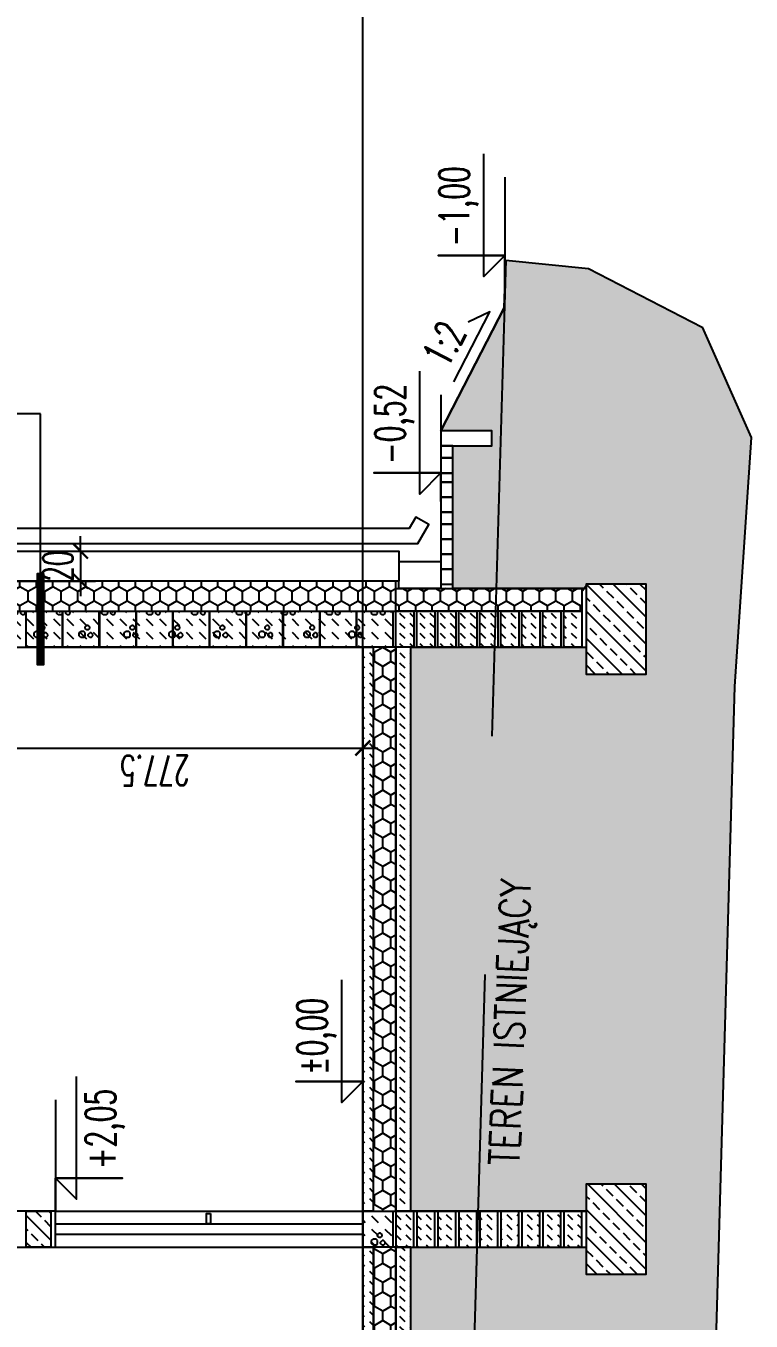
# Model space of a CAD drawing. Header units: millimetres. Extents: x -24587 to 37983, y -70862 to 338.
# Drawn here: x 14370 to 14854, y -60381 to -59517 of the extents above; entities that cross this region are included whole.
import ezdxf
from ezdxf.enums import TextEntityAlignment as Align

# ---------------------------------------------------------------- set-up
doc = ezdxf.new("R2010")
doc.units = ezdxf.units.MM
doc.header["$LTSCALE"] = 50
doc.linetypes.add('DASHED2', pattern=[9.525, 6.35, -3.175])
doc.layers.get('Defpoints').update_dxf_attribs({"color": 251})
doc.layers.add('__NIEDRUK__', color=54, linetype='Continuous', plot=False)
for name, color, linetype in [('A-DRZWI_OKNA', 13, 'Continuous'), ('K-HATCH', 8, 'Continuous'), ('K-HATCH243', 243, 'Continuous'), ('K-LINIA', 254, 'Continuous'), ('K-SCIANY', 2, 'Continuous'), ('K-SRUBY', 3, 'Continuous'), ('K-TEXT 2.4mm', 71, 'Continuous'), ('K-TEXT 2mm', 254, 'Continuous'), ('K-WYMIARY', 1, 'Continuous')]:
    doc.layers.add(name, color=color, linetype=linetype)
doc.styles.add('text 2mm', font='romans.shx', dxfattribs={"width": 0.65})
doc.styles.add('WYM1', font='romanszb.shx', dxfattribs={"width": 0.6})
doc.dimstyles.new('CM100', dxfattribs={"dimscale": 5, "dimtxt": 2, "dimasz": 1, "dimexe": 1, "dimexo": 2, "dimgap": 0.5, "dimtad": 1, "dimrnd": 0.5, "dimdsep": 46, "dimtxsty": 'WYM1', "dimblk": 'OBLIQUE', "dimcen": 0, "dimdle": 1, "dimclrd": 253, "dimclre": 251, "dimclrt": 30, "dimadec": 0, "dimazin": 0, "dimtfac": 1, "dimtix": 1, "dimtmove": 0, "dimatfit": 0, "dimfxl": 1, "dimtfillclr": 256, "dimtolj": 1, "dimarcsym": 0})
pattern_1 = [(90, (-4e-14, 1), (-30, 30), [1, -29]), (90, (-3, 1), (-30, 30), [1, -29]), (90, (-2, 6), (-30, 30), [1, -29]), (90, (-5, 6), (-30, 30), [1, -29]), (90, (-15, 16), (-30, 30), [1, -29]), (90, (-18, 16), (-30, 30), [1, -29]), (90, (-17, 21), (-30, 30), [1, -29]), (90, (-20, 21), (-30, 30), [1, -29]), (90, (-5, 1), (-30, 30), [2, -28]), (90, (-9, 1), (-30, 30), [2, -28]), (90, (-20, 16), (-30, 30), [2, -28]), (90, (-24, 16), (-30, 30), [2, -28]), (180, (-1, -4e-14), (-30, -30), [1, -29]), (180, (-1, 3), (-30, -30), [1, -29]), (180, (-3, 5), (-30, -30), [1, -29]), (180, (-3, 8), (-30, -30), [1, -29]), (180, (-16, 15), (-30, -30), [1, -29]), (180, (-16, 18), (-30, -30), [1, -29]), (180, (-18, 20), (-30, -30), [1, -29]), (180, (-18, 23), (-30, -30), [1, -29]), (180, (-6, -3e-13), (-30, -30), [2, -28]), (180, (-6, 4), (-30, -30), [2, -28]), (180, (-21, 15), (-30, -30), [2, -28]), (180, (-21, 19), (-30, -30), [2, -28]), (135, (-2, -8e-14), (-45, 15), [1.414214, -41.012193]), (135, (-8e-14, 2), (-45, 15), [1.414214, -41.012193]), (135, (-4, 5), (-45, 15), [1.414214, -41.012193]), (135, (-2, 7), (-45, 15), [1.414214, -41.012193]), (135, (-17, 15), (-45, 15), [1.414214, -41.012193]), (135, (-15, 17), (-45, 15), [1.414214, -41.012193]), (135, (-19, 20), (-45, 15), [1.414214, -41.012193]), (135, (-17, 22), (-45, 15), [1.414214, -41.012193]), (135, (-8, -3e-13), (-45, 15), [1.414214, -41.012193]), (135, (-5, 3), (-45, 15), [1.414214, -41.012193]), (135, (-23, 15), (-45, 15), [1.414214, -41.012193]), (135, (-20, 18), (-45, 15), [1.414214, -41.012193]), (45, (-1, -4e-14), (-3e-12, 60), [1.414214, -19.79899]), (45, (-3, 2), (-3e-12, 60), [1.414214, -19.79899]), (45, (-3, 5), (-3e-12, 60), [1.414214, -19.79899]), (45, (-5, 7), (-3e-12, 60), [1.414214, -19.79899]), (45, (-16, 15), (-3e-12, 60), [1.414214, -19.79899]), (45, (-18, 17), (-3e-12, 60), [1.414214, -19.79899]), (45, (-18, 20), (-3e-12, 60), [1.414214, -19.79899]), (45, (-20, 22), (-3e-12, 60), [1.414214, -19.79899]), (45, (-6, -3e-13), (-3e-12, 60), [1.414214, -19.79899]), (45, (-9, 3), (-3e-12, 60), [1.414214, -19.79899]), (45, (-21, 15), (-3e-12, 60), [1.414214, -19.79899]), (45, (-24, 18), (-3e-12, 60), [1.414214, -19.79899]), (135, (-5, 10), (-8.83883476, -4e-13), [6.25, -6.25])]
pattern_2 = [(90, (1476.231, 2), (-5.4992613, 9.525), [6.35, -12.7]), (210, (1476.231, 2), (-5.49926133, -9.525), [6.35, -12.7]), (150, (1476.231, 2), (-10.9985226, 2e-08), [-12.7, 6.35])]

# ---------------------------------------------------------------- blocks, each defined once
blk = doc.blocks.new('A$C00a14aaa')
blk.add_lwpolyline([(23.98, 4), (23.98, -15.77), (5, -24.83), (5, -384.74), (17.67, -392.05), (22.67, -383.39), (15, -378.96), (15, -31.13), (33.98, -22.07), (33.98, 5.76)])
blk = doc.blocks.new('_ArchTick')
at = {"color": 0, "linetype": 'ByBlock', "const_width": 0.15}
blk.add_lwpolyline([(-0.5, -0.5), (0.5, 0.5)], dxfattribs=at)
blk = doc.blocks.new('*D166')
at = {"layer": 'Defpoints', "color": 0, "transparency": 16777216}
for p in [(14317.68, -59938.35), (14595.18, -59935.35), (14595.18, -59998.67)]:
    blk.add_point(p, dxfattribs=at)
at = {"layer": 'K-WYMIARY', "color": 251, "lineweight": -2, "transparency": 16777216}
for p, q in [((14317.68, -59958.35), (14317.68, -60008.67)), ((14595.18, -59955.35), (14595.18, -60008.67))]:
    blk.add_line(p, q, dxfattribs=at)
at = {"layer": 'K-WYMIARY', "color": 253, "lineweight": -2, "transparency": 16777216}
blk.add_line((14307.68, -59998.67), (14605.18, -59998.67), dxfattribs=at)
at = {"layer": 'K-WYMIARY', "color": 253, "lineweight": -2, "transparency": 16777216, "xscale": 10, "yscale": 10, "zscale": 10, "rotation": 180}
blk.add_blockref('_ArchTick', (14317.68, -59998.67), dxfattribs=at)
at = {"layer": 'K-WYMIARY', "color": 253, "lineweight": -2, "transparency": 16777216, "xscale": 10, "yscale": 10, "zscale": 10}
blk.add_blockref('_ArchTick', (14595.18, -59998.67), dxfattribs=at)
at = {"layer": 'K-WYMIARY', "color": 30, "transparency": 16777216, "insert": (14456.43, -60013.67), "char_height": 20, "attachment_point": 5, "rotation": 180, "style": 'WYM1'}
blk.add_mtext('\\A1;277.5', dxfattribs=at)
blk = doc.blocks.new('*D171')
at = {"layer": 'Defpoints', "color": 0, "transparency": 16777216}
for p in [(14336.68, -59867.35), (14336.68, -59887.35), (14406.82, -59887.35)]:
    blk.add_point(p, dxfattribs=at)
at = {"layer": 'K-WYMIARY', "color": 253, "lineweight": -2, "transparency": 16777216}
for p, q in [((14406.82, -59867.35), (14406.82, -59857.35)), ((14406.82, -59867.35), (14406.82, -59887.35)), ((14406.82, -59887.35), (14406.82, -59897.35))]:
    blk.add_line(p, q, dxfattribs=at)
at = {"layer": 'K-WYMIARY', "color": 251, "lineweight": -2, "transparency": 16777216}
for p, q in [((14356.68, -59867.35), (14416.82, -59867.35)), ((14356.68, -59887.35), (14416.82, -59887.35))]:
    blk.add_line(p, q, dxfattribs=at)
at = {"layer": 'K-WYMIARY', "color": 253, "lineweight": -2, "transparency": 16777216, "xscale": 10, "yscale": 10, "zscale": 10}
for p, rotation in [((14406.82, -59867.35), 270.0000000000001), ((14406.82, -59887.35), 90.0000000000001)]:
    blk.add_blockref('_ArchTick', p, dxfattribs=dict(at, rotation=rotation))
at = {"layer": 'K-WYMIARY', "color": 30, "transparency": 16777216, "insert": (14391.82, -59877.35), "char_height": 20, "attachment_point": 5, "rotation": 90, "style": 'WYM1'}
blk.add_mtext('\\A1;20', dxfattribs=at)

msp = doc.modelspace()

# ---------------------------------------------------------------- hatches: boundary and pattern name
at = {"layer": 'K-HATCH'}
h = msp.add_hatch(dxfattribs=at)
h.set_pattern_fill('HONEY', color=256, scale=2)
h.set_pattern_definition(pattern_2)
h.paths.add_polyline_path([(14226.813, -59887.349), (14226.813, -59907.349), (14617.183, -59907.349), (14617.183, -59892.349), (14617.183, -59887.349)])
h = msp.add_hatch(dxfattribs=at)
h.set_pattern_fill('ANSI33', color=256, scale=2, angle=360, style=0)
h.set_pattern_definition([(135, (1476.231, 4), (-8.980256, -8.980256), []), (135, (1476.231, 12.98), (-8.980256, -8.980256), [6.35, -3.175])])
h.paths.add_polyline_path([(14784.183, -59949.349), (14784.183, -59889.349), (14744.183, -59889.349), (14744.183, -59949.349)])
h = msp.add_hatch(dxfattribs=at)
h.set_pattern_fill('HONEY', color=256, scale=2)
h.set_pattern_definition(pattern_2)
h.paths.add_polyline_path([(14619.183, -59892.349), (14617.183, -59892.349), (14617.183, -59907.349), (14741.183, -59907.349), (14741.183, -59892.349)])
h = msp.add_hatch(dxfattribs=at)
h.set_pattern_fill('GAZOBET', color=256, angle=90, style=0, pattern_type=2)
h.set_pattern_definition(pattern_1)
h.paths.add_polyline_path([(14321.683, -59907.349), (14321.683, -59931.349), (14345.683, -59931.349), (14345.683, -59907.349)])
h.paths.add_polyline_path([(14346.183, -59907.349), (14346.183, -59931.349), (14370.183, -59931.349), (14370.183, -59907.349)])
h.paths.add_polyline_path([(14394.683, -59907.349), (14370.683, -59907.349), (14370.683, -59931.349), (14394.683, -59931.349)])
h.paths.add_polyline_path([(14419.183, -59907.349), (14395.183, -59907.349), (14395.183, -59931.349), (14419.183, -59931.349)])
h.paths.add_polyline_path([(14443.683, -59907.349), (14419.683, -59907.349), (14419.683, -59931.349), (14443.683, -59931.349)])
h.paths.add_polyline_path([(14444.183, -59931.349), (14468.183, -59931.349), (14468.183, -59907.349), (14444.183, -59907.349)])
h.paths.add_polyline_path([(14492.683, -59907.349), (14468.683, -59907.349), (14468.683, -59931.349), (14492.683, -59931.349)])
h.paths.add_polyline_path([(14493.183, -59907.349), (14493.183, -59931.349), (14517.183, -59931.349), (14517.183, -59907.349)])
h.paths.add_polyline_path([(14541.683, -59907.349), (14517.683, -59907.349), (14517.683, -59931.349), (14541.683, -59931.349)])
h.paths.add_polyline_path([(14566.183, -59907.349), (14542.183, -59907.349), (14542.183, -59931.349), (14566.183, -59931.349)])
h.paths.add_polyline_path([(14566.683, -59907.349), (14566.683, -59931.349), (14590.683, -59931.349), (14590.683, -59907.349)])
h.paths.add_polyline_path([(14615.183, -59931.349), (14615.183, -59907.349), (14591.183, -59907.349), (14591.183, -59931.349)])
h = msp.add_hatch(dxfattribs=at)
h.set_pattern_fill('DASH', color=256, scale=1.5, angle=45)
h.set_pattern_definition([(135, (1476.231, 4), (-6.7351921, -3e-15), [4.7625, -4.7625])])
h.paths.add_polyline_path([(14617.183, -59907.349), (14617.183, -59931.349), (14629.183, -59931.349), (14629.183, -59907.349)])
h.paths.add_polyline_path([(14631.183, -59907.349), (14631.183, -59931.349), (14643.183, -59931.349), (14643.183, -59907.349)])
h.paths.add_polyline_path([(14645.183, -59907.349), (14645.183, -59931.349), (14657.183, -59931.349), (14657.183, -59907.349)])
h.paths.add_polyline_path([(14659.183, -59907.349), (14659.183, -59931.349), (14671.183, -59931.349), (14671.183, -59907.349)])
h.paths.add_polyline_path([(14673.183, -59907.349), (14673.183, -59931.349), (14685.183, -59931.349), (14685.183, -59907.349)])
h.paths.add_polyline_path([(14687.183, -59907.349), (14687.183, -59931.349), (14699.183, -59931.349), (14699.183, -59907.349)])
h.paths.add_polyline_path([(14701.183, -59907.349), (14701.183, -59931.349), (14713.183, -59931.349), (14713.183, -59907.349)])
h.paths.add_polyline_path([(14715.183, -59907.349), (14715.183, -59931.349), (14727.183, -59931.349), (14727.183, -59907.349)])
h.paths.add_polyline_path([(14729.183, -59907.349), (14729.183, -59931.349), (14741.183, -59931.349), (14741.183, -59907.349)])
h = msp.add_hatch(dxfattribs=at)
h.set_pattern_fill('DASH', color=256, scale=1.5, angle=45)
h.set_pattern_definition([(135, (1476.231, 475.9976), (-6.7351921, -3e-15), [4.7625, -4.7625])])
h.paths.add_polyline_path([(14595.183, -59931.349), (14595.183, -60303.351), (14602.183, -60303.351), (14602.183, -59931.349)])
h = msp.add_hatch(dxfattribs=at)
h.set_pattern_fill('HONEY', color=256, scale=2)
h.set_pattern_definition([(90, (1476.231, 475.9976), (-5.4992613, 9.525), [6.35, -12.7]), (210, (1476.231, 475.9976), (-5.49926133, -9.525), [6.35, -12.7]), (150, (1476.231, 475.9976), (-10.9985226, 2e-08), [-12.7, 6.35])])
h.paths.add_polyline_path([(14617.183, -59931.349), (14602.183, -59931.349), (14602.183, -60307.351), (14617.183, -60307.351)])
h = msp.add_hatch(dxfattribs=at)
h.set_pattern_fill('DASH', color=256, scale=1.5, angle=45)
h.set_pattern_definition([(135, (1476.231, 476), (-6.7351921, -3e-15), [4.7625, -4.7625])])
h.paths.add_polyline_path([(14627.183, -59935.349), (14617.183, -59935.349), (14617.183, -60303.349), (14627.183, -60303.349)])
h = msp.add_hatch(dxfattribs=at)
h.set_pattern_fill('ANSI33', color=256, scale=2, angle=360, style=0)
h.set_pattern_definition([(135, (160.317, 472), (-8.980256, -8.980256), []), (135, (160.317, 480.98), (-8.980256, -8.980256), [6.35, -3.175])])
h.paths.add_polyline_path([(14784.183, -60349.349), (14784.183, -60289.349), (14744.183, -60289.349), (14744.183, -60349.349)])
h = msp.add_hatch(dxfattribs=at)
h.set_pattern_fill('ANSI33', color=256, scale=2, angle=360, style=0)
h.set_pattern_definition([(135, (1476.231, -3e-11), (-8.980256, -8.980256), []), (135, (1476.231, 8.98), (-8.980256, -8.980256), [6.35, -3.175])])
h.paths.add_polyline_path([(14387.183, -60307.349), (14370.683, -60307.349), (14370.683, -60331.349), (14387.183, -60331.349)])
h = msp.add_hatch(dxfattribs=at)
h.set_pattern_fill('GAZOBET', color=256, angle=90, style=0, pattern_type=2)
h.set_pattern_definition(pattern_1)
h.paths.add_polyline_path([(14595.183, -60307.351), (14595.183, -60331.349), (14602.183, -60331.349), (14615.183, -60331.349), (14615.183, -60307.349)])
h = msp.add_hatch(dxfattribs=at)
h.set_pattern_fill('DASH', color=256, scale=1.5, angle=45)
h.set_pattern_definition([(135, (160.317, 472), (-6.7351921, -1e-14), [4.7625, -4.7625])])
h.paths.add_polyline_path([(14657.183, -60307.349), (14645.183, -60307.349), (14645.183, -60331.349), (14657.183, -60331.349)])
h.paths.add_polyline_path([(14643.183, -60307.349), (14631.183, -60307.349), (14631.183, -60331.349), (14643.183, -60331.349)])
h.paths.add_polyline_path([(14629.183, -60307.349), (14617.183, -60307.349), (14617.183, -60331.349), (14629.183, -60331.349)])
h.paths.add_polyline_path([(14741.183, -60307.349), (14729.183, -60307.349), (14729.183, -60331.349), (14741.183, -60331.349)])
h.paths.add_polyline_path([(14727.183, -60307.349), (14715.183, -60307.349), (14715.183, -60331.349), (14727.183, -60331.349)])
h.paths.add_polyline_path([(14713.183, -60307.349), (14701.183, -60307.349), (14701.183, -60331.349), (14713.183, -60331.349)])
h.paths.add_polyline_path([(14699.183, -60307.349), (14687.183, -60307.349), (14687.183, -60331.349), (14699.183, -60331.349)])
h.paths.add_polyline_path([(14685.183, -60307.349), (14673.183, -60307.349), (14673.183, -60331.349), (14685.183, -60331.349)])
h.paths.add_polyline_path([(14671.183, -60307.349), (14659.183, -60307.349), (14659.183, -60331.349), (14671.183, -60331.349)])
h = msp.add_hatch(dxfattribs=at)
h.set_pattern_fill('DASH', color=256, scale=1.5, angle=45)
h.set_pattern_definition([(135, (1476.231, 313), (-6.7351921, -3e-15), [4.7625, -4.7625])])
h.paths.add_polyline_path([(14595.202, -60331.351), (14595.183, -60733.349), (14602.183, -60733.349), (14602.202, -60331.351)])
h = msp.add_hatch(dxfattribs=at)
h.set_pattern_fill('HONEY', color=256, scale=2)
h.set_pattern_definition([(90, (1476.231, 313), (-5.4992613, 9.525), [6.35, -12.7]), (210, (1476.231, 313), (-5.49926133, -9.525), [6.35, -12.7]), (150, (1476.231, 313), (-10.9985226, 2e-08), [-12.7, 6.35])])
h.paths.add_polyline_path([(14617.183, -60331.35), (14602.183, -60331.35), (14602.183, -60713.349), (14617.183, -60713.349)])
h = msp.add_hatch(dxfattribs=at)
h.set_pattern_fill('DASH', color=256, scale=1.5, angle=45)
h.set_pattern_definition([(135, (1476.231, 2e-11), (-6.7351921, -3e-15), [4.7625, -4.7625])])
h.paths.add_polyline_path([(14627.183, -60331.349), (14617.183, -60331.349), (14617.183, -60779.349), (14627.183, -60779.349)])
at = {"layer": 'K-HATCH243'}
h = msp.add_hatch(dxfattribs=at)
h.set_pattern_fill('AR-CONC', color=256, scale=0.12, angle=180)
h.set_pattern_definition([(320, (0, 0), (-1.9126903, -21.8621603), [2.286, -25.146]), (265, (0, 0), (22.9268214, 4.2292106), [1.8288, -20.11687]), (10.451445, (-0.16, -1.822), (21.01413, -17.63295), [1.942801, -21.370829]), (316.1842, (6.096, 5e-14), (-5.045079, -32.529485), [3.429, -37.719]), (6.63556, (5.676, -2.71), (29.691135, -28.488496), [2.914203, -32.056273]), (261.18415, (6.096, 5e-14), (29.691135, -28.488496), [2.743196, -30.175168]), (291, (4.572, -3.048), (-12.271824, -18.193727), [2.286, -25.146]), (236, (4.572, -3.048), (22.102556, -7.4162434), [1.8288, -20.1168]), (341.451445, (3.55, -4.564), (9.830732, -25.60997), [1.942801, -21.3707925]), (307.5, (0, 0), (10.1466047, -0.3706324), [0, -19.87296, 0, -20.4216, 0, -20.193]), (277.5, (0, 0), (12.021669, -8.0183595), [0, -11.64336, 0, -19.41576, 0, -7.6962]), (237.5, (-5e-14, 6.797), (-0.6874493, -16.2708714), [0, -7.62, 0, -23.7744, 0, -31.5468]), (227.5, (-8e-14, 9.845), (3.051179, -17.7755018), [0, -9.906, 0, -15.78864, 0, -22.4028])])
h.paths.add_polyline_path([(14784.183, -60349.349), (14744.183, -60349.349), (14744.183, -60331.349), (14627.183, -60331.349), (14627.183, -60713.349), (14744.183, -60713.349), (14744.183, -60691.349), (14784.183, -60691.349), (14784.183, -60751.349), (14744.183, -60751.349), (14744.183, -60752.425), (14604.183, -60752.273), (14604.183, -60907.349), (14630.183, -60907.349), (14630.183, -60917.349), (14621.183, -60917.349), (14621.183, -60931.349), (14647.183, -60931.349), (14647.183, -60941.349), (14638.183, -60941.349), (14638.183, -60955.349), (14664.183, -60955.349), (14664.183, -60965.349), (14655.183, -60965.349), (14655.183, -61000.433), (14647.183, -61000.433), (14647.246, -61156.348), (14683.34, -61113.688), (14753.582, -61043.446), (14818.906, -60806.529), (14843.024, -59957.558), (14854.188, -59791.614), (14821.495, -59718.215), (14745.741, -59679.122), (14690.504, -59673.524), (14689.475, -59705.37), (14647.183, -59787.349), (14681.183, -59787.349), (14681.183, -59797.349), (14655.183, -59797.349), (14655.183, -59892.349), (14744.183, -59892.349), (14744.183, -59889.349), (14784.183, -59889.349), (14784.183, -59949.349), (14744.183, -59949.349), (14744.183, -59931.349), (14627.183, -59931.349), (14627.183, -60307.349), (14744.183, -60307.349), (14744.183, -60289.349), (14784.183, -60289.349)])

# ---------------------------------------------------------------- linework, layer by layer
at = {"layer": '__NIEDRUK__'}
msp.add_line((14595.183, -63820.386), (14595.183, -58360.659), dxfattribs=at)
msp.add_lwpolyline([(14627.183, -60713.349), (14627.183, -60331.349), (14744.183, -60331.349), (14744.183, -60349.349), (14784.183, -60349.349), (14784.183, -60289.349), (14744.183, -60289.349), (14744.183, -60307.349), (14627.183, -60307.349), (14627.183, -59931.349), (14744.183, -59931.349), (14744.183, -59949.349), (14784.183, -59949.349), (14784.183, -59889.349), (14744.183, -59889.349), (14744.183, -59892.349), (14655.183, -59892.349), (14655.183, -59797.349), (14681.183, -59797.349), (14681.183, -59787.349), (14647.183, -59787.349), (14689.475, -59705.37), (14690.504, -59673.524), (14745.741, -59679.122), (14821.495, -59718.215), (14854.188, -59791.614), (14843.024, -59957.558), (14818.906, -60806.529)], dxfattribs=at)
at = {"layer": 'A-DRZWI_OKNA'}
for points in [[(14493.503, -60308.847), (14493.503, -60315.847), (14490.801, -60315.847), (14490.801, -60308.847)], [(14595.183, -60315.851), (14595.183, -60322.851), (14390.183, -60322.849), (14390.183, -60315.849)]]:
    msp.add_lwpolyline(points, close=True, dxfattribs=at)
at = {"layer": 'K-HATCH'}
for points in [[(14681.183, -59797.349), (14681.183, -59787.349), (14647.183, -59787.349), (14647.183, -59797.349)], [(14655.183, -59805.349), (14655.183, -59797.349), (14647.183, -59797.349), (14647.183, -59805.349)], [(14655.183, -59815.349), (14655.183, -59805.349), (14647.183, -59805.349), (14647.183, -59815.349)], [(14655.183, -59821.349), (14655.183, -59815.349), (14647.183, -59815.349), (14647.183, -59821.349)], [(14655.183, -59831.349), (14655.183, -59821.349), (14647.183, -59821.349), (14647.183, -59831.349)], [(14655.183, -59841.349), (14655.183, -59831.349), (14647.183, -59831.349), (14647.183, -59841.349)], [(14655.183, -59849.349), (14655.183, -59841.349), (14647.183, -59841.349), (14647.183, -59849.349)], [(14655.183, -59859.349), (14655.183, -59849.349), (14647.183, -59849.349), (14647.183, -59859.349)], [(14655.183, -59869.349), (14655.183, -59859.349), (14647.183, -59859.349), (14647.183, -59869.349)], [(14655.183, -59879.349), (14655.183, -59869.349), (14647.183, -59869.349), (14647.183, -59879.349)], [(14655.183, -59889.349), (14655.183, -59879.349), (14647.183, -59879.349), (14647.183, -59889.349)], [(14617.183, -59907.349), (14617.183, -59887.349), (14226.813, -59887.349), (14226.813, -59907.349)], [(14784.183, -59949.349), (14784.183, -59889.349), (14744.183, -59889.349), (14744.183, -59949.349)], [(14617.183, -59907.349), (14617.183, -59892.349), (14741.183, -59892.349), (14741.183, -59907.349)], [(14394.683, -59907.349), (14394.683, -59931.349), (14370.683, -59931.349), (14370.683, -59907.349)], [(14419.183, -59907.349), (14419.183, -59931.349), (14395.183, -59931.349), (14395.183, -59907.349)], [(14443.683, -59907.349), (14443.683, -59931.349), (14419.683, -59931.349), (14419.683, -59907.349)], [(14468.183, -59907.349), (14468.183, -59931.349), (14444.183, -59931.349), (14444.183, -59907.349)], [(14492.683, -59907.349), (14492.683, -59931.349), (14468.683, -59931.349), (14468.683, -59907.349)], [(14517.183, -59907.349), (14517.183, -59931.349), (14493.183, -59931.349), (14493.183, -59907.349)], [(14541.683, -59907.349), (14541.683, -59931.349), (14517.683, -59931.349), (14517.683, -59907.349)], [(14566.183, -59907.349), (14566.183, -59931.349), (14542.183, -59931.349), (14542.183, -59907.349)], [(14590.683, -59907.349), (14590.683, -59931.349), (14566.683, -59931.349), (14566.683, -59907.349)], [(14615.183, -59907.349), (14615.183, -59931.349), (14591.183, -59931.349), (14591.183, -59907.349)], [(14629.183, -59931.349), (14617.183, -59931.349), (14617.183, -59907.349), (14629.183, -59907.349)], [(14643.183, -59931.349), (14631.183, -59931.349), (14631.183, -59907.349), (14643.183, -59907.349)], [(14657.183, -59931.349), (14645.183, -59931.349), (14645.183, -59907.349), (14657.183, -59907.349)], [(14671.183, -59931.349), (14659.183, -59931.349), (14659.183, -59907.349), (14671.183, -59907.349)], [(14685.183, -59931.349), (14673.183, -59931.349), (14673.183, -59907.349), (14685.183, -59907.349)], [(14699.183, -59931.349), (14687.183, -59931.349), (14687.183, -59907.349), (14699.183, -59907.349)], [(14713.183, -59931.349), (14701.183, -59931.349), (14701.183, -59907.349), (14713.183, -59907.349)], [(14727.183, -59931.349), (14715.183, -59931.349), (14715.183, -59907.349), (14727.183, -59907.349)], [(14741.183, -59931.349), (14729.183, -59931.349), (14729.183, -59907.349), (14741.183, -59907.349)], [(14602.183, -59931.349), (14602.183, -60307.351), (14617.183, -60307.351), (14617.183, -59931.349)], [(14627.183, -59931.349), (14617.183, -59931.349), (14617.183, -60307.349), (14627.183, -60307.349)], [(14784.183, -60349.349), (14784.183, -60289.349), (14744.183, -60289.349), (14744.183, -60349.349)], [(14387.183, -60307.349), (14387.183, -60331.349), (14370.683, -60331.349), (14370.683, -60307.349)], [(14615.183, -60307.349), (14615.183, -60331.349), (14595.183, -60331.351), (14595.183, -60307.351)], [(14629.183, -60307.349), (14617.183, -60307.349), (14617.183, -60331.349), (14629.183, -60331.349)], [(14643.183, -60307.349), (14631.183, -60307.349), (14631.183, -60331.349), (14643.183, -60331.349)], [(14657.183, -60307.349), (14645.183, -60307.349), (14645.183, -60331.349), (14657.183, -60331.349)], [(14671.183, -60307.349), (14659.183, -60307.349), (14659.183, -60331.349), (14671.183, -60331.349)], [(14685.183, -60307.349), (14673.183, -60307.349), (14673.183, -60331.349), (14685.183, -60331.349)], [(14699.183, -60307.349), (14687.183, -60307.349), (14687.183, -60331.349), (14699.183, -60331.349)], [(14713.183, -60307.349), (14701.183, -60307.349), (14701.183, -60331.349), (14713.183, -60331.349)], [(14727.183, -60307.349), (14715.183, -60307.349), (14715.183, -60331.349), (14727.183, -60331.349)], [(14741.183, -60307.349), (14729.183, -60307.349), (14729.183, -60331.349), (14741.183, -60331.349)], [(14602.183, -60331.35), (14602.183, -60713.349), (14617.183, -60713.349), (14617.183, -60331.35)], [(14627.183, -60331.349), (14617.183, -60331.349), (14617.183, -60713.349), (14627.183, -60713.349)]]:
    msp.add_lwpolyline(points, close=True, dxfattribs=at)
for points in [[(14741.183, -59894.349), (14744.183, -59890.349)], [(14595.183, -60307.351), (14595.183, -59931.349), (14602.183, -59931.349), (14602.183, -60307.351), (14595.183, -60307.351)], [(14627.183, -59931.349), (14744.183, -59931.349)], [(14627.183, -60307.349), (14744.183, -60307.349)], [(14595.183, -60713.349), (14595.202, -60331.351), (14602.202, -60331.351), (14602.183, -60733.349), (14595.183, -60733.349)], [(14627.183, -60331.349), (14744.183, -60331.349)]]:
    msp.add_lwpolyline(points, dxfattribs=at)
at = {"layer": 'K-LINIA'}
for points in [[(14336.683, -59867.349), (14619.183, -59867.349), (14619.183, -59874.349), (14647.183, -59874.349)], [(14619.183, -59874.349), (14619.183, -59887.349)], [(14390.183, -60307.349), (14595.183, -60307.349)], [(14390.183, -60331.349), (14595.183, -60331.349)]]:
    msp.add_lwpolyline(points, dxfattribs=at)
at = {"layer": 'K-SCIANY', "linetype": 'DASHED2'}
msp.add_lwpolyline([(14690.506, -59673.449), (14647.246, -61156.348)], dxfattribs=at)
at = {"layer": 'K-SCIANY'}
for points in [[(14689.475, -59705.37), (14690.504, -59673.524)], [(14689.475, -59705.37), (14647.183, -59787.349), (14647.183, -59892.349), (14619.183, -59892.349), (14619.183, -59887.349), (14336.683, -59887.349), (14336.683, -59867.349), (14247.132, -59867.349), (14247.132, -59847.369)], [(14247.132, -60937.329), (14247.132, -60917.349), (14332.683, -60917.349), (14332.683, -60757.349), (14390.183, -60757.349), (14390.183, -60713.349), (14317.683, -60713.349), (14317.683, -60331.349), (14390.183, -60331.349), (14390.183, -60307.349), (14317.683, -60307.349), (14317.683, -59931.349), (14595.183, -59931.349), (14595.183, -60757.349), (14596.183, -60757.349), (14596.183, -60917.349), (14613.183, -60917.349), (14613.183, -60941.349), (14630.183, -60941.349), (14630.183, -60965.349), (14647.183, -60965.349), (14647.246, -61156.348)]]:
    msp.add_lwpolyline(points, dxfattribs=at)
at = {"layer": 'K-TEXT 2.4mm'}
for points in [[(14689.989, -59618.25), (14689.989, -59689.447), (14689.989, -59670.326), (14675.935, -59684.381), (14675.935, -59670.326), (14689.989, -59670.326), (14645.339, -59670.326), (14675.935, -59670.326), (14675.935, -59602.566)], [(14647.183, -59763.24), (14647.183, -59834.437), (14647.183, -59815.316), (14633.129, -59829.371), (14633.129, -59815.316), (14647.183, -59815.316), (14602.533, -59815.316), (14633.129, -59815.316), (14633.129, -59747.556)], [(14595.183, -60168.755), (14595.183, -60239.952), (14595.183, -60220.831), (14581.129, -60234.886), (14581.129, -60220.831), (14595.183, -60220.831), (14550.533, -60220.831), (14581.129, -60220.831), (14581.129, -60153.071)], [(14390.183, -60233.152), (14390.183, -60307.349), (14390.183, -60285.228), (14404.237, -60299.282), (14404.237, -60285.228), (14390.183, -60285.228), (14434.834, -60285.228), (14404.237, -60285.228), (14404.237, -60217.468)]]:
    msp.add_lwpolyline(points, dxfattribs=at)
at = {"layer": 'K-TEXT 2mm'}
for points in [[(14655.888, -59754.534), (14679.974, -59707.845), (14665.457, -59714.881)], [(14380.213, -59775.992), (13951.412, -59775.992)], [(14380.213, -59943.155), (14380.213, -59775.992)]]:
    msp.add_lwpolyline(points, dxfattribs=at)
for points in [[(14382.213, -59882.388), (14382.213, -59943.155), (14378.213, -59943.155), (14378.213, -59882.388)], [(14381.213, -59883.388), (14381.213, -59942.155), (14379.213, -59942.155), (14379.213, -59883.388)]]:
    msp.add_lwpolyline(points, close=True, dxfattribs=at)

# ---------------------------------------------------------------- block references
at = {"layer": 'K-SRUBY', "rotation": 90.00000000000021}
msp.add_blockref('A$C00a14aaa', (14247.132, -59867.349), dxfattribs=at)

# ---------------------------------------------------------------- texts
at = {"layer": 'K-TEXT 2mm', "style": 'text 2mm', "width": 0.65}
for s, p in [('-1,00', (14656.133, -59637.664)), ('-0,52', (14613.327, -59782.654)), ('±0,00', (14561.327, -60190.866)), ('+2,05', (14420.229, -60252.566))]:
    msp.add_text(s, height=20, rotation=90, dxfattribs=at).set_placement(p, align=Align.MIDDLE_CENTER)
msp.add_text('1:2', height=20, rotation=62.711528, dxfattribs=at).set_placement((14651.853, -59746.25))
at = {"layer": 'K-TEXT 2mm', "lineweight": -2, "style": 'text 2mm', "width": 0.8}
msp.add_text('TEREN ISTNIEJĄCY', height=20, rotation=87.646871, dxfattribs=at).set_placement((14693.295, -60181.34), align=Align.MIDDLE_CENTER)

# ---------------------------------------------------------------- dimensions: what is measured, and where the dimension line sits
at = {"layer": 'K-WYMIARY'}
for base, p1, p2, angle, picture, middle in [((14406.823, -59887.349), (14336.683, -59867.349), (14336.683, -59887.349), 90, '*D171', (14391.823, -59877.349)), ((14595.183, -59998.67), (14317.683, -59938.349), (14595.183, -59935.349), 180, '*D166', (14456.433, -60013.67))]:
    dim = msp.add_linear_dim(base=base, p1=p1, p2=p2, angle=angle, dimstyle='CM100', override={"dimscale": 10, "dimblk": 'ArchTick'}, dxfattribs=at)
    dim.commit()
    dim.dimension.update_dxf_attribs({"geometry": picture, "text_midpoint": middle})

doc.saveas('drawing.dxf')
